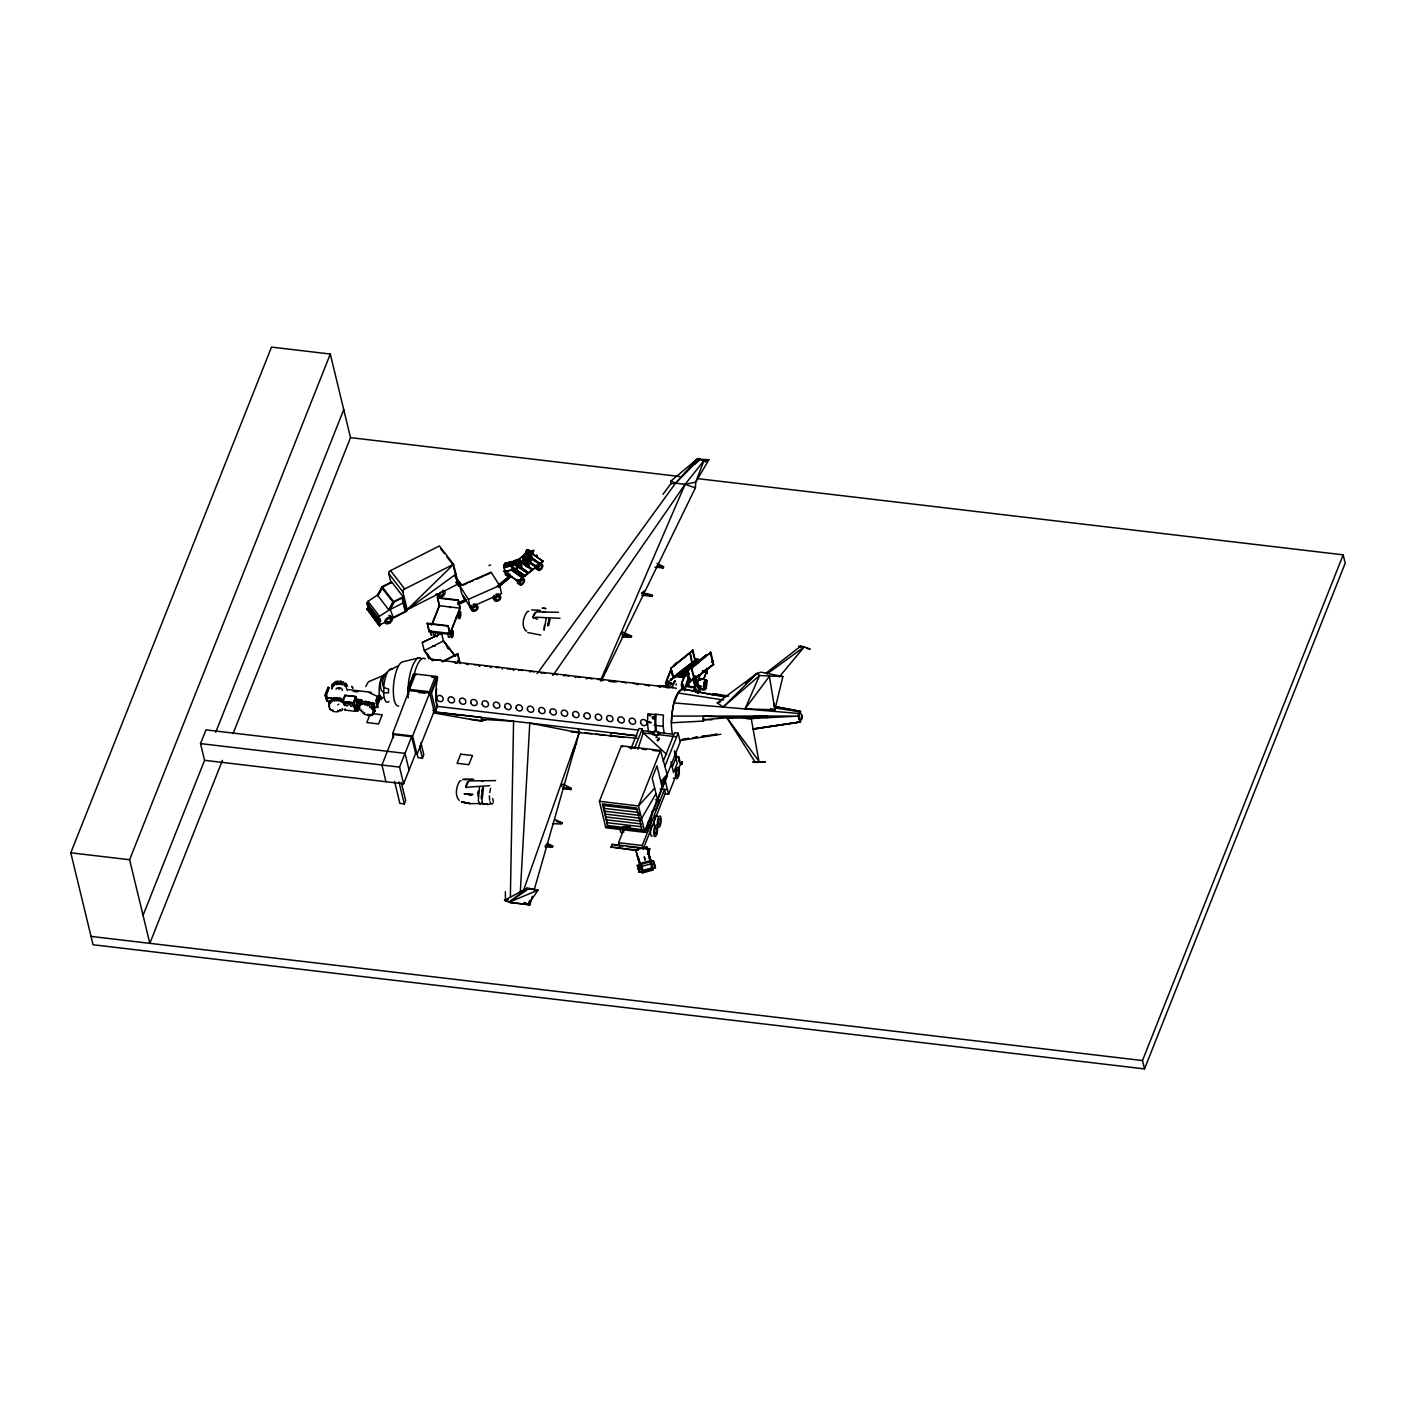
<?xml version="1.0" encoding="UTF-8"?>
<svg xmlns="http://www.w3.org/2000/svg" width="1416" height="1416" viewBox="0 0 1416 1416"><rect width="100%" height="100%" fill="white"/><g stroke="black" fill="none" stroke-linecap="round" stroke-linejoin="round"><path stroke-width="1.5" d="M703.504 721.08L703.504 716.071L751.312 718.567L767.33 716.089L767.26 717.735L767.083 716.071L726.921 717.788L703.186 719.717L703.504 721.08L671.396 722.78C672.494 711.381 672.299 696.141 682.512 688.902L724.726 696.955M704.548 683.379L705.133 684.99M347.38 690.619L345.486 685.202L345.061 686.264L344.336 684.424L342.229 684.919L341.681 683.432L340.035 684.494L340.141 683.185L337.787 684.512L337.504 682.264L336.778 684.654L335.256 683.804L333.928 685.698L334.034 684.388L332.548 686.849L332.654 685.539L331.716 688.247L331.964 684.937L331.733 687.804M537.337 555.869C536.699 557.904 535.301 552.86 537.266 556.807M510.362 897.39L513.583 721.204L481.546 719.346L485.582 720.178M704.442 686.972L704.584 685.202M524.77 554.753L526.646 549.709L528.752 549.904L529.673 553.373M526.115 554.913L527.991 549.868M526.699 554.984L528.575 549.939M528.133 560.913L530.504 561.515M344.707 695.38L356.336 696.654L344.778 695.309L342.672 702.23L353.681 703.522L355.097 698.761M470.395 803.633L462.129 802.005L470.395 803.633L481.458 803.58L479.918 804.023L478.307 800.677L479.511 786.73M703.54 686.052L703.646 684.848M704.69 683.556L704.92 685.999L704.088 685.433M478.024 796.358L478.449 791.084L478.112 793.845M649.307 715.576L650.44 714.938M688.689 679.397L688.371 677.609M689.45 679.361L689.167 679.415M357.717 705.646L355.628 697.026C360.089 701.699 355.451 722.372 353.504 702.371L355.646 696.707M520.327 891.938L529.779 723.116M662.954 494.343L670.83 483.776L671.007 480.927L697.185 459.103L708.867 459.722L695.734 482.148L695.415 487.83L601.269 681.131M704.548 684.211L705.08 683.061M528.08 561.373L530.469 561.656L528.416 566.825L525.885 566.559L524.947 562.488L527.071 557.107L531.92 557.78L530.947 553.762L531.69 556.718M705.557 687.734L704.531 687.521L704.708 685.326M347.646 686.264L345.982 683.326L344.212 683.503L343.38 681.769L342.194 682.724L341.238 681.167L340.69 682.423L340.088 681.043L337.84 682.388L337.946 681.078L336.902 681.238L335.734 682.831L335.84 681.521L332.264 684.193M544.346 625.394L544.133 630.209L546.204 618.35M703.982 685.751L704.973 684.565M706.354 684.795L706.177 686.247M670.405 679.945L671.945 678.848L671.025 680.406L670.458 679.184L671.945 678.848L671.025 680.406M703.504 716.071L703.186 719.717L712 719.77M431.172 631.129L431.172 633.147M671.697 686.264L672.582 687.592L672.972 685.751M533.266 550.576L533.531 550.594A1.823 1.115 21.6 0 0 532.487 550.983L533.549 550.789L531.195 553.886M531.442 553.444L531.389 553.408A1.805 1.115 21.6 0 1 532.345 553.09L532.522 553.054A1.823 1.115 21.6 0 0 531.478 553.514L532.239 552.983M525.46 560.913C519.336 562.17 526.823 557.603 522.557 562.382M704.531 686.194L704.495 686.282A2.867 0.903 -83.3 0 0 705.858 687.202A2.867 0.903 -83.3 0 0 705.823 682.583L704.903 683.698M331.556 698.106L338.849 698.778M362.16 704L358.036 703.416L357.345 699.628M648.599 821.227L647.006 832.165L650.493 823.386L652.227 811.209L656.281 808.802L659.661 800.305L655.431 799.81M329.839 708.301L329.68 709.345L328.601 702L333.645 697.929L334.902 698.796L334.778 701.115L333.202 700.212L330.158 703.345L329.804 702.318L329.238 706.85M657.838 732.975L658.051 731.576M530.416 550.771L529.212 553.975M673.467 682.229L675.609 681.432L674.848 680.547L674.388 681.857M369.452 703.009L368.603 702.07L367.169 703.079L366.585 701.416L365.275 702.548L365.682 701.239L361.965 702L359.133 706.442L360.036 710.23M548.594 625.66L550.063 619.376M548.098 623.146L547.62 625.872L549.443 618.827L548.806 620.792M798.341 714.425L798.695 718.832M328.777 705.557L328.884 705.115M489.759 792.571L490.555 788.429M694.548 687.22L693.84 689.663M694.583 689.751C696.46 693.274 698.424 691.238 694.07 689.893M529.549 553.656L529.619 552.116C533.248 550.558 529.141 553.019 531.159 550.966M365.753 686.548L368.39 681.786L384.09 675.149A11.682 3.664 -83.3 0 0 379.169 688.778A11.682 3.664 -83.3 0 0 382.975 697.822M434.836 632.155L434.093 632.262M483.529 787.438L482.36 797.881M482.838 787.03L481.351 796.659L482.59 803.704M687.627 682.601L687.822 681.786M482.325 789.013L481.422 798.96M339.751 709.947L338.371 711.629L337.681 710.425M505.795 563.125L504.946 563.356A1.823 1.257 -17.6 0 1 506.096 563.019L506.326 563.727A1.823 1.257 -17.6 0 0 505.052 564.064L505.778 563.851M507.123 565.161L506.733 565.409A1.823 1.257 -17.6 0 1 507.99 565.055L507.813 565.568M508.167 565.674L508.149 565.497A1.823 1.257 -17.6 0 0 506.91 565.957L506.946 565.338M510.415 561.975L510.326 561.975A1.823 1.257 -17.6 0 0 509.176 562.276L509.371 562.86A1.823 1.257 -17.6 0 1 510.61 562.471L509.317 562.718A1.805 1.257 -17.6 0 1 510.574 562.364L510.079 561.833M513.353 563.391L513.158 563.497A1.823 1.257 -17.6 0 1 514.415 563.108L513.141 563.48A1.823 1.257 -17.6 0 1 514.45 563.249L514.185 562.577M519.584 563.603L519.796 562.825A1.823 1.257 -17.6 0 0 518.557 563.303L518.929 563.674A1.823 1.257 -17.6 0 1 519.991 563.48L519.176 563.055M524.628 557.603L525.124 556.169L524.221 556.559M527.141 551.514L526.115 551.585L526.787 552.364M526.522 559.94L527.849 558.488L526.681 559.214M529.177 555.107L529.566 554.152L528.15 556.63M745.489 683.362L756.976 673.45L759.542 675.52L745.011 708.938L774.853 709.735L782.889 676.565L760.888 672.158L756.976 673.45L717.257 702.867L723.134 707.08L759.542 675.52L782.889 676.565M704.867 686.53L705.08 685.556M374.373 711.876L374.833 707.699L374.036 708.938L374.39 706.85L373.824 706.053L373.028 707.292L373.134 705.239L372.373 704.495L371.576 705.734L370.567 703.133C369.151 706.743 369.664 699.451 367.735 702.973M523.442 560.701L523.124 558.913L524.911 559.125L525.336 560.931M326.388 694.389L327.804 701.398L330.618 701.239M331.84 686.919L331.645 688.459M537.142 673.68L675.574 483.175L699.823 458.642M658.121 740.161L659.095 738.019M333.256 710.195L332.937 711.363L331.893 709.717M530.664 552.966L529.407 556.311M532.327 896.381L529.903 904.877L510.857 902.629L504.556 900.328L526.841 888.31L538.062 890.115L528.115 904.523L509.07 902.275L526.841 888.31L538.062 890.115L509.07 902.275L515.902 897.567M534.151 890.009L579.162 732.815L578.401 728.851M524.734 557.32L524.292 556.736M526.557 559.869L527.672 559.231L527.283 560.134M528.611 554.612L529.619 552.116M723.611 700.035L677.999 692.973L674.051 702.92L799.19 713.522L799.863 711.823L775.508 708.053L774.18 711.398M522.699 560.648L523.973 560.329M356.319 696.672L353.805 703.026L342.389 701.805M637.873 749.206L643.2 732.851L642.245 728.939L638.97 728.55L630.863 748.993M524.009 556.948L524.699 557.745M465.829 786.411L466.607 787.491L465.829 786.411L467.262 782.34L469.457 780.906L495.582 780.605M466.023 786.677L468.36 781.667M523.513 890.345L579.162 732.815L529.814 723.116M704.761 686.406L704.513 687.362M705.965 686.795L705.575 687.91M703.876 689.857L703.858 684.636A5.416 1.699 -83.3 0 1 705.841 680.069L707.08 681.698L706.938 680.53A5.77 1.805 -83.3 0 0 704.442 681.786A5.77 1.805 -83.3 0 0 703.717 689.344L699.274 689.327M359.93 705.186L359.77 705.363M372.479 714.868L375.169 710.637L373.116 713.788L374.019 711.611L373.187 712.39L372.78 708.425L371.611 709.168L371.417 706.832L370.107 707.611L369.08 705.044L367.328 705.752L367.718 704.301L365.31 704.92L365.824 702.548L364.974 702.92M524.805 903.001L528.115 904.523L529.602 900.558M688.424 685.096L689.964 681.185M695.026 687.91L700.424 674.228M697.504 478.608L1343.182 554.842L1345.2 563.196L1144.5 1068.903L93.049 944.755L70.8 852.804L271.5 347.097L330.3 354.035L350.513 437.632L233.038 733.665M222.436 760.392L149.831 943.339L129.599 859.742L330.3 354.035M143.051 915.338L204.577 760.321L200.523 743.595L205.975 729.877L405.011 753.365L409.047 770.092M215.728 732.214L343.752 409.631M326.264 693.203L325.485 696.247M326.937 691.486L327.963 688.919M325.468 696.159L326.406 693.787M327.078 692.088L327.769 690.371M326.476 694.92L325.786 697.433M326.494 696.406L326.069 698.601M344.849 709.841L345.274 708.761M359.31 706.655L357.328 706.23C351.717 720.372 365.859 699.929 356.319 709.451M369.718 715.239L366.815 722.549L378.585 723.948L382.214 714.797L372.408 713.629M377.329 696.814L375.895 700.46L377.541 706.779M378.568 695.168L376.444 700.566L377.824 706.796L376.727 706.673M377.559 703.15C383.612 685.592 377.382 711.805 376.391 703.451L379.453 695.734M380.09 695.805L376.391 703.451M431.491 625.129L439.208 605.694L437.526 597.534L458.271 599.977L460.253 608.207L449.899 634.315L429.154 631.872L427.313 623.252L448.058 625.713L449.916 633.412L429.172 630.952L427.313 623.252M432.34 623.837L439.509 605.747L437.526 597.534M408.852 694.318L407.613 689.167L413.72 673.786L437.225 676.565L437.544 677.822A29.134 9.151 -83.3 0 0 437.137 707.097L435.685 710.744L432.747 710.407M413.72 673.786L407.914 690.424L431.438 693.185L437.544 677.822M393.595 737.718L392.604 733.63L415.472 673.998L415.773 675.255M437.048 636.775L438.464 632.598L440.128 633.164M449.899 634.315L448.058 625.713M449.916 633.412L459.935 608.154L458.271 599.977M204.577 760.321L403.613 783.809L399.56 767.1L411.631 736.692L393.984 734.603L381.931 765.012L385.966 781.738M434.765 709.752L417.047 754.392L412.605 736.001L429.668 692.99M435.685 710.744L431.137 691.946L437.225 676.565M403.613 783.809L415.667 753.418L411.631 736.692M394.551 781.384L399.878 803.403L404.286 803.916L405.649 800.482L401.294 782.482M417.065 753.631L418.039 757.631L422.446 758.162L423.809 754.728L420.906 742.727M517.07 570.542L517.566 569.32M524.486 558.736L525.46 556.293L526.451 558.134L526.009 556.329L524.115 556.134L523.141 558.577L524.947 558.789L525.902 556.346M522.451 563.356L523.088 561.745L524.663 561.975L524.026 563.586L522.398 563.409L523.053 560.116L524.681 561.71M524.256 560.258L522.823 563.444L522.38 561.957M527.708 556.222L528.062 555.001M528.982 553.78L529.69 552.151M528.823 554.382L529.478 552.736M529.584 554.045L530.681 550.913M528.858 557.32L526.752 562.665L527.672 566.772M529.46 557.391L527.389 562.612L525 562.329M530.858 553.851L529.867 556.364L527.478 556.081L528.469 553.567L530.841 553.585M531.46 554.116L532.434 550.753A1.823 1.115 21.6 0 1 533.407 550.435L532.398 550.877M532.735 553.214L533.655 550.576M527.832 566.754L529.92 561.391L528.982 557.302M530.451 560.524L531.425 558.081M562.506 788.783L570.79 789.491L571.214 788.429L563.09 784.075L560.736 786.482M631.164 637.324L631.589 636.262L622.155 631.713L622.297 634.864L631.164 637.324L621.996 636.988M545.018 846.874L552.364 847.157L552.771 846.095L547.107 843.37M554.612 819.298L562.17 822.944L561.745 824.006L552.576 823.652M641.784 595.34L652.139 596.225L652.564 595.163L646.245 593.481M654.9 567.197L663.184 567.905L663.608 566.842L657.095 563.373M599.393 801.314L621.394 745.843L660.511 750.462L667.449 775.561L644.9 832.378L605.783 827.758L599.393 801.314L638.492 805.934L654.67 788.163M634.952 747.347L642.245 728.939M637.82 809.563L603.552 805.509L607.924 826.891L602.366 803.899L636.634 807.952L642.191 830.944M673.963 677.963L671.007 669.06L665.52 682.901L666.724 687.928M666.688 680.724L668.087 686.512M671.113 682.53L668.883 688.123L666.989 680.282L671.432 669.095M673.715 676.99L674.14 675.928L684.3 677.131M685.592 676.547L675.627 675.361L674.706 677.698L674.14 675.928M686.849 675.574L676.883 674.388L675.963 676.724L675.627 675.361M688.105 674.582L678.14 673.414L677.22 675.751L676.883 674.388M689.362 673.609L679.397 672.441L678.476 674.777L678.14 673.414M688.619 672.405L680.654 671.467L679.715 673.786L679.397 672.441M636.28 850.574L611.146 847.051L612.225 844.308L649.732 848.733L648.776 852.043L649.732 848.733M611.287 847.618L612.225 844.308M687.875 671.184L681.91 670.476L680.972 672.812L680.654 671.467M689.132 670.21L683.149 669.503L682.229 671.839L681.91 670.476M688.388 669.007L684.406 668.529L683.486 670.865L683.149 669.503M623.412 826.873L626.598 826.307L626.969 827.829L623.783 828.395L623.412 826.873L630.244 828.519L628.97 827.457M690.902 667.042L686.919 666.582L685.981 668.918L685.663 667.555L689.645 668.033M626.403 827.192C639.749 827.493 611.641 825.811 629.129 827.847L629.27 826.714L630.527 827.776M692.159 666.069L688.176 665.609L687.238 667.927L686.919 666.582M683.822 688.371L681.963 682.052L686.406 670.865L688.3 678.707L684.601 688.017M619.465 846.343L618.58 842.697L624.155 828.679M693.398 665.095L689.415 664.635L688.495 666.954L688.176 665.609M696.654 664.352L690.672 663.644L689.751 665.98L689.415 664.635M626.598 826.307L626.615 828.732M697.911 663.378L691.928 662.67L691.008 665.007L690.672 663.644M699.168 660.653L694.849 660.139L693.928 662.476L693.61 661.113L697.911 661.626M629.2 828.395L629.27 826.714M700.407 659.661L696.106 659.166L695.185 661.502L694.849 660.139M630.297 826.838L630.244 828.519M660.511 750.462L638.492 805.934L644.9 832.378M684.459 690.866L688.866 679.715L686.742 670.918L681.238 684.76L682.459 689.787M687.875 684.601L689.256 681.131M690.318 678.229L689.68 681.786L698.867 674.954M687.964 684.972L690.035 679.769M689.84 687.238L693.274 687.521M694.53 675.839L693.911 679.397L712.832 664.653L713.328 661.201L712.655 662.936M690.052 687.273L692.088 687.433M663.219 761.383L674.582 732.762L678.087 733.169L680.211 741.966L644.616 831.245L605.499 826.625M665.095 765.879L678.087 733.169M700.743 686.123C691.185 703.77 707.717 682.901 697.132 685.698M703.54 679.096L699.929 678.671L703.628 679.468L706.602 671.361L702.46 670.865M703.628 679.468L706.602 671.361M712.708 663.166L713.399 661.431M672.246 767.118L675.875 757.985L678.76 756.905L680.565 764.339L681.769 764.481L681.91 761.72L681.769 764.481M642.245 845.494L664.511 789.402L665.396 793.048L643.13 849.14L642.245 845.494L618.58 842.697M678.76 756.905L678.972 761.454L679.521 760.056M678.724 760.41L679.273 759.011M664.316 793.721L668.564 794.234L676.529 774.163M678.122 770.145L680.512 764.127M799.19 713.522L799.863 711.823M1144.5 1068.903L1142.482 1060.549L1343.182 554.842M600.472 680.671L685.096 484.307L703.947 460.66L708.867 459.722L705.292 461.952M638.811 858.751L638.492 857.901M639.236 860.131L641.2 869.212M537.496 619.288L532.788 617.217L534.575 613.199L536.788 611.871L558.435 612.314M535.726 612.562L532.788 617.217M338.548 688.99L340.424 688.742M334.654 698.796L336.53 698.831M676.211 683.928L675.963 685.149M326.777 701.185L325.114 694.69L328.176 686.972L328.388 687.84M656.298 730.514L654.564 730.674L655.714 731.152M517.778 564.453L518.468 565.727L517.937 563.674C523.814 561.214 520.345 566.188 518.114 564.931M368.656 609.889L367.01 603.074L367.965 601.304L377.435 595.145L382.09 586.72L391.648 581.905L403.188 596.862L406.675 611.305L391.524 618.951M380.196 624.845L378.532 618.031L379.488 616.261L388.975 610.101L393.63 601.676L403.188 596.862M377.736 595.516L381.948 587.87L392.905 602.065L388.674 609.73M378.674 594.525L382.904 586.861L390.444 583.073M390.214 609.482L394.445 601.818L401.967 598.03L405.206 611.411L393.259 617.447L390.214 609.482L403.171 602.933M522.964 559.957L523.124 561.533M513.424 561.019L520.044 559.161M513.742 562.01L520.327 560.134L522.044 566.63M513.884 562.453L520.486 560.594L520.115 559.285L521.123 564.4M641.554 818.59L655.997 793.686M661.449 784.269L667.166 774.428L660.776 781.455M529.549 888.151L509.07 902.275M361.434 709.823L361.328 711.841M362.939 711.363L363.009 713.292M364.762 712.69L363.965 713.947L364.921 714.478M372.107 714.301L371.311 715.558L373.275 713.629M365.186 703.416L364.372 704.655L363.877 703.221L361.7 704.495C362.992 701.557 359.522 706.531 360.567 704.106M520.858 562.63L517.371 563.533L518.398 567.674M381.683 696.831L380.249 698.672L380.674 697.645M506.415 565.745L506.592 565.674M520.362 563.568L517.831 564.117L520.522 563.125M553.054 675.273L685.096 484.307L695.734 482.148L703.947 460.66L697.185 459.103L692.796 463.563M526.363 551.196L527.336 550.718M745.011 708.938L769.419 676.317L774.853 709.735L770.587 708.797M512.327 569.427L523.088 577.48M521.247 563.869L517.76 564.895L521.123 563.515M372.904 713.416L374.479 711.682M357.894 710.867L359.381 706.513M360.372 704.69L361.151 704.407M648.386 722.39L650.864 722.673L648.44 722.036M650.847 722.408L648.404 722.072M697.008 660.298L698.796 660.546M694.141 690.619L696.035 692.424M386.692 672.264C383.347 676.282 381.099 682.583 383.754 687.468L388.533 689.026L388.55 692.92L383.683 692.636L381.364 690.477C379.435 684.884 380.231 676.972 385.718 673.662M532.646 554.134L532.115 551.054M779.437 676.742L804.217 646.917L810.217 649.077L806.554 648.386M695.752 662.334L692.99 650.227L670.494 668.582L690.052 652.758L692.353 662.847M676.211 662.706L673.361 666.033L692.99 650.227M693.132 679.096L689.68 681.786L687.008 670.529L706.584 654.705L687.592 670.6L690.141 681.751M691.22 668.157L710.85 652.334L713.611 664.44L694.406 679.361L691.22 668.157L710.85 652.334M371.665 714.425L370.549 715.735L370.532 714.531L367.859 715.576L369.08 714.531M697.185 459.103L675.574 483.175L670.83 483.776M539.107 611.022L537.106 610.349M334.335 699.415L335.769 697.557L336.3 698.814L336.919 697.504L339.203 699.044L339.114 697.752L340.123 698.035L341.185 699.716L341.097 698.424L341.946 698.902M641.483 593.198L644.439 590.808M511.955 569.905L522.557 577.905M723.134 707.08L756.976 673.45M405.029 608.756L404.374 606.048L407.189 609.694L453.58 564.311L439.42 545.957L390.55 570.595A2.602 1.699 -37.6 0 0 388.71 573.48L391.099 583.392M535.443 555.939L537.071 555.497L536.912 556.736M700.424 689.167L700.796 688.813M510.096 574.1L508.857 574.188M507.317 564.046L504.361 565.002M535.514 555.762L536.682 555.408M368.142 714.195L365.947 714.956M654.404 734.072L653.042 734.886L652.298 734.001L653.289 733.417M344.477 705.026L343.185 700.159L345.327 695.468M644.05 871.495L643.678 871.601M651.608 869.353L651.236 869.459M694.548 464.377L699.415 460.129M653.289 732.656L652.811 733.824L653.891 733.7M342.991 709.398L342.265 710L342.176 708.708M510.592 566.011L513.459 563.143L527.956 573.586L515.389 564.913M515.389 561.621L518.008 560.152M525.601 553.426L518.345 559.869L521.495 557.338M497.335 585.959L510.114 575.71L499.016 585.056M498.414 586.72L511.211 576.471L498.52 587.091M532.221 553.479L543.125 561.426L518.061 581.516L522.433 577.392M522.964 576.967L524.416 575.799L510.061 565.887M514.185 568.489L524.964 575.94L527.832 573.073M516.097 564.329L528.664 573.02L532.15 569.604L519.584 560.913M523.725 563.586L532.699 569.781L535.726 566.736L528.54 561.78M529.248 561.833L536.434 566.789L539.337 563.851L530.363 557.639M531.106 557.674L540.08 563.869L543.001 560.913M705.327 682.901L706.283 684.211M689.557 681.68L693.043 678.972M702.354 672.246L705.841 669.538M693.769 679.291L699.008 675.22M702.495 672.511L713.611 664.44M766.215 672.972L800.748 646.156L804.217 646.917L767.012 673.945M637.377 865.654L639.873 865.017M639.766 864.716L637.182 865.442L639.306 872.132L641.89 871.406L640.829 867.583L638.244 868.327L640.846 867.707M650.864 861.53L653.449 860.804L654.422 863.902L651.82 864.627M653.342 860.893L650.935 861.848M388.71 573.48L402.87 591.853L407.189 609.694L455.952 574.1M481.918 781.172L483.511 780.676M356.673 710.389L356.283 709.257L356.814 710.744L358.248 709.682L357.699 706.389L358.602 708.814L357.699 706.389M357.752 710.938L356.956 707.54L358.39 706.478L358.938 707.965L356.142 710.655L358.549 708.62M357.009 707.735L358.443 706.673M356.903 709.628L356.62 708.389L359.275 707.097M356.761 708.743L359.08 706.549M358.885 707.77L356.531 710.372M358.106 709.327L356.814 710.744M356.62 708.389L357.77 710.177M380.231 697.486L380.603 699.062M374.656 706.407L373.93 703.009L366.602 702.053M466.395 787.243L489.617 785.685M355.469 698.389L357.062 703.61L356.443 708.478L357.044 703.61L355.575 698.318M520.238 892.823L526.841 888.31M668.901 680.884L669.166 682.866L667.963 681.716L669.202 681.344M389.789 669.91L398.409 665.803M656.44 802.182L659.661 800.305M657.466 737.718L655.856 737.116M506.131 563.161A1.823 1.257 -17.6 0 0 504.875 563.515L505.654 563.745M509.388 562.187L510.22 561.975M514.185 563.851L513.371 564.188A1.823 1.257 -17.6 0 1 514.628 563.798L514.628 563.816M504.185 567.267L515.831 564.117M504.326 567.71L511.406 565.727L510.716 563.993L503.83 565.922L504.432 567.657M532.859 550.824L532.398 553.32M522.876 562.665L522.168 562.506M369.116 606.101L367.894 606.721L379.417 621.677L380.656 621.058L380.09 618.721L378.851 619.341L367.328 604.384L368.549 603.782L368.921 605.322L367.7 605.942L369.434 608.19M402.87 591.853A2.602 1.699 -37.6 0 1 404.711 588.967L453.58 564.311L458.324 583.888L407.189 609.694M452.023 565.427L453.12 564.878L446.925 556.824M366.85 608.774L367.948 608.207L380.355 624.297L379.523 625.978L366.85 608.774L379.523 625.978M367.116 609.889L367.948 608.207M380.462 620.279L379.24 620.898L377.506 618.65M456.129 582.472L457.244 581.905L453.633 567.002M379.258 624.863L380.355 624.297M380.143 624.686L385.842 621.819M460.873 584.1L458.572 585.746L460.873 584.1L454.713 576.1M516.327 560.099L516.344 560.86A1.823 1.257 -17.6 0 1 517.566 560.453L516.362 560.205L517.389 559.904A1.823 1.257 -17.6 0 0 516.132 560.258L516.167 560.311A1.823 1.257 -17.6 0 1 517.371 559.798L517.159 559.869M327.769 689.557L327.344 690.619M422.269 642.492L441.757 633.182L422.269 642.492L424.251 650.705L430.553 658.883M326.423 692.99L325.981 694.052M325.733 694.69L325.344 695.663M325.804 696.637L326.229 695.575M326.299 697.044L325.928 698.017M442.252 661.502L457.616 653.75L459.846 662.299M442.5 661.821L457.864 654.068M455.633 663.396L459.474 661.449L457.616 653.75M341.398 710.549L340.477 710.991L340.389 709.699M358.124 700.778L357.239 700.035M358.921 700.035L359.859 700.973M358.354 701.699L357.345 700.495M361.416 699.893L361.859 700.832M358.567 702.637L357.859 702.619M360.089 701.911L359.151 700.973M358.797 703.557L359.752 703.486M360.301 702.832L359.487 702.354M359.593 702.832L360.726 703.15L359.77 703.221M513.406 563.55L514.008 563.338M459.811 585.941L491.051 572.135L499.618 585.534L501.547 593.534L470.324 607.34L461.758 593.941L459.811 585.941L468.377 599.34L470.324 607.34M462.519 585.374L467.439 583.197M469.05 582.489L470.891 581.675M472.254 581.073L473.333 580.595M476.307 579.303L483.883 575.958M485.458 575.268L489.971 573.268M457.58 603.163L465.545 599.641L457.669 603.535M468.377 599.34L499.618 585.534M458.235 604.19L466.2 600.667L458.324 604.561M505.335 571.922L512.486 569.834L521.3 576.241M467.917 794.341L464.129 793.703L472.926 794.5L469.422 794.447M697.061 692.53L694.672 689.645M717.257 702.867L720.673 701.876M517.283 563.497L520.946 562.471M488.945 565.497L490.538 565.037M504.538 564.365L506.769 563.834M508.468 563.426L511.424 561.957M511.76 562.842L508.556 563.745L508.149 562.435L511.353 561.533L512.026 562.931M512.061 563.621L515.371 562.683L515.92 564.435L512.61 565.373L511.619 561.621M508.61 565.462L509.388 565.373M512.149 564.648L508.981 565.55L508.663 564.559M517.76 563.904L520.822 563.055M520.911 563.338L520.769 565.196M510.433 570.029L505.193 571.48M513.601 569.285L516.805 568.382M637.943 858.963L635.802 849.954L646.776 846.874L653.36 869.902L642.386 872.982L637.749 858.114M640.103 863.53L651.077 860.45M641.997 866.38L650.758 863.902M641.802 871.106L639.306 872.132M652.865 868.327L655.466 867.601L654.387 863.778L651.803 864.503L652.776 868.026L655.466 867.601M642.191 872.132L653.165 869.052L648.404 853.229L647.36 853.954L648.723 854.521L647.448 849.264L651.803 864.22L650.528 858.963M419.101 657.803L402.764 661.803A22.267 6.992 -83.3 0 0 393.312 690.583L393.542 695.822A22.267 6.992 -83.3 0 0 398.71 706M426.747 653.059L428.729 658.829M505.441 571.905L504.769 570.17M507.848 565.692L506.928 564.789M484.042 804.306L487.706 803.668M487.387 804.607L492.856 803.633M334.689 699.823L336.919 700.902L337.521 699.628L339.132 701.097L339.698 699.964L341.15 701.734L341.061 700.442L342.796 702.761L342.707 701.469M679.875 740.586L720.744 734.267M752.993 729.275L800.305 721.965L754.356 728.744M682.176 739.4L688.742 738.426M693.114 737.789L697.486 737.134M701.858 736.497L717.169 734.231M684.3 739.081L688.619 738.462M692.92 737.825L697.238 737.187M701.54 736.55L708.018 735.594M712.337 734.957L716.638 734.338M753.294 728.939L800.73 721.965M508.397 899.833L504.556 900.328L510.857 902.629M438.11 660.121L437.721 660.068M357.717 710.744L356.956 707.54M353.15 702.672L355.593 711.115M798.589 646.28L800.748 646.156L801.031 647.342M336.212 711.841L337.327 711.788M746.975 718.797L798.872 716.071L671.715 716.089M755.365 762.428L765.437 761.896L752.692 761.932L755.365 762.428L726.921 717.788L767.33 716.089M704.425 683.096L704.956 683.84M799.226 719.54L799.244 713.77M462.696 779.596L473.546 779.437L463.722 779.26M461.067 780.747L459.616 781.119C456.271 786.553 454.625 795.438 459.244 800.447M542.222 608.137L542.08 608.137M650.794 715.841L649.325 715.168M528.911 611.252L527.283 611.588C523.371 616.65 521.017 625.907 525.938 630.881L526.734 630.917M373.859 707.204L377.966 707.398L377.276 706.726M531.637 609.907L540.47 610.455M570.701 731.807L636.97 738.285M686.335 685.786L694.513 687.061L698.778 693.026M540.841 635.076L527.761 632.527M666.016 686.565L664.918 686.441M726.744 696.176L712.053 694.548L713.522 693.663L728.656 696.07M433.579 712.018L481.157 717.381L481.918 721.328L433.438 712.903M704.124 684.866L705.15 684.211M350.513 437.632L679.945 476.537M524.823 554.311L526.752 554.523M524.77 554.789L526.717 555.019M527.46 556.311L529.85 556.594L530.805 560.594M529.495 557.851L531.885 558.134L530.911 560.577L528.416 560.311M522.415 561.763L523.938 563.603M524.964 562.718L527.354 563.002L528.274 566.842M437.332 598.012L458.076 600.455M560.01 618.296L535.673 617.217L533.46 618.332M439.208 605.694L459.935 608.154M690.052 652.758L691.309 660.759M427.154 623.642L447.899 626.084M696.159 659.396L700.477 659.891M693.185 661.697L697.168 662.175M692.353 662.086L696.654 662.6M691.096 663.06L695.398 663.573M689.84 664.051L696.3 664.812M688.583 665.024L692.902 665.52M687.326 665.998L691.645 666.511M686.087 666.971L692.548 667.732M684.831 667.945L691.291 668.706M683.574 668.918L687.875 669.432M702.548 671.237L706.69 671.733M682.317 669.892L686.636 670.405M681.061 670.883L687.521 671.644M679.822 671.857L688.424 672.865M678.565 672.83L689.327 674.105M677.308 673.804L685.928 674.83M674.388 676.335L684.335 677.521M699.575 680.229L700.655 680.353M705.77 681.238L707.186 681.397M687.751 679.591L688.866 679.715M666.989 680.282L668.246 687.149M681.963 682.052L683.857 689.893M704.106 685.238L705.115 685.362M697.221 686.07L700.832 686.495M699.823 689.15L703.964 689.627M664.511 686.353L666.104 686.53M608.774 680.813L616.969 681.786M609.34 681.344L613.712 681.875M431.774 677.131L435.774 677.609L435.473 676.352L429.367 691.734L433.916 710.549M407.613 689.167L431.137 691.946M418.906 692.53L424.782 693.221M654.21 725.275L662.688 726.266M348.584 689.627L371.204 692.3M354.177 691.185L358.213 691.645M353.15 691.274L356.62 691.698M381.028 699.681L380.479 697.451M436.181 706.23L638.616 730.125M642.97 730.638L653.856 731.93L654.157 733.346M658.086 732.426L672.494 734.143A26.196 8.231 -83.3 0 1 673.273 706.035A26.196 8.231 -83.3 0 1 682.512 688.902L711.77 694.619M652.794 732.284L648.67 731.807A26.196 8.231 -83.3 0 1 647.909 713.753L656.139 714.726A26.196 8.231 -83.3 0 0 656.564 731.169M653.98 734.125L643.2 732.851L666.759 754.551M658.281 734.621L675.52 736.674M357.186 699.84L358.319 700.159L357.363 700.23M360.655 700.247L361.753 700.371M357.416 700.761L358.549 701.097L357.593 701.168M335.273 698.761L331.893 698.938M361.876 701.752L361.363 700.124M368.337 702.655L373.629 703.292L374.39 706.442M357.646 701.699L358.779 702.017L357.575 701.433M360.938 701.362L361.983 702.212M359.54 702.301L360.461 702.035L359.381 701.894L359.876 703.681M370.231 703.451L373.771 703.894M362.054 703.044L361.115 702.106M433.632 711.752L636.74 735.736M342.336 701.398L353.911 702.761M440.217 712.868L444.783 713.416M453.297 714.425L457.651 714.938M342.336 701.681L353.858 702.885M469.864 719.24L482.891 720.779M571.976 731.293L580.666 732.32M585.02 732.833L591.534 733.594M595.888 734.107L604.579 735.134M608.915 735.647L624.12 737.453M345.044 710.089L355.221 711.292M629.023 747.63L635.536 748.391M642.067 749.17L646.404 749.683M652.918 750.445L659.449 751.206M680.193 762.835L681.397 762.976M392.604 733.63L412.605 736.001M660.21 788.907L667.467 789.739M200.523 743.595L399.56 767.1M604.243 808.394L638.528 812.43L639.218 815.315L604.951 811.262M605.641 814.147L639.908 818.183L640.616 821.068L606.331 817.014M607.021 819.882L641.306 823.935M607.73 822.767L641.997 826.802M608.42 825.634L624.155 827.493M626.969 827.829L642.687 829.688M614.455 845.14L622.792 846.113M626.952 846.609L645.696 848.821M611.146 847.051L638.227 850.255M70.8 852.804L129.599 859.742M91.031 936.401L1142.482 1060.549M636.722 735.878L610.809 732.674L611.57 736.639M434.889 659.785C431.278 659.449 438.659 660.245 435.013 659.927M543.231 611.747L545.337 612.013L543.089 611.641M333.999 711.646L335.079 711.788M461.191 801.987L469.687 803.491M483.245 804.306L484.803 803.899L483.245 804.323L482.042 802.536M776.021 706.779L800.713 711.434L775.384 706.619M528.115 904.523L529.903 904.877L523.867 902.381M719.558 695.15L713.522 693.663L713.859 695.026M625.748 634.81L631.589 636.262M556.311 821.475L562.17 822.944M548.877 845.122L552.771 846.095M657.29 565.179L663.608 566.842M567.002 787.314L571.214 788.429M392.02 669.467L390.692 669.095A16.691 5.239 -83.3 0 0 383.807 686.424L383.771 694.601A16.691 5.239 -83.3 0 0 389.081 701.486M545.266 845.175L552.364 847.157M657.148 566.099L663.184 567.905M642.085 593.216L652.139 596.225M562.736 787.084L570.79 789.491M695.415 487.83L685.096 484.307L675.574 483.175L671.007 480.927M648.687 858.131L650.05 858.716L648.776 853.441M369.275 692.619L381.028 698.088M355.327 698.46L356.708 703.663L355.735 709.823L354.071 701.805L355.239 709.274M697.716 659.75L697.203 660.476M325.627 696.831L329.379 687.486M532.345 553.992L543.125 561.426M530.982 557.143L539.956 563.338M532.274 559.409L539.337 563.851M529.124 561.32L536.31 566.276M528.664 562.294L535.726 566.736M518.221 559.338L532.575 569.267M523.3 563.922L530.487 568.878M515.973 563.816L528.54 572.489M510.486 565.533L524.84 575.462M513.76 568.843L524.416 575.799M511.778 570.471L520.752 576.666M517.937 581.003L503.565 571.073L518.061 581.516M331.096 710.531L330.247 708.69M621.394 745.843L622.509 746.851M445.527 643.59L448.606 649.077M458.058 660.476L459.032 661.75M673.821 682.813L673.396 684.37L670.565 684.087L670.388 682.901L670.511 684.07L673.343 684.388L673.839 682.795M711.876 661.874L712.885 661.856L711.752 661.945M440.712 548.788L444.429 553.603M456.04 578.117L460.979 584.525M456.448 581.463L458.324 583.888M456.111 582.542L458.572 585.746M440.819 595.145L441.969 596.649M390.55 570.595L404.711 588.967M455.51 656.316L443.615 640.882L424.428 650.563L432.358 660.847M454.801 655.75L443.438 641.023L441.456 632.81M382.09 586.72L393.63 601.676M377.435 595.145L388.975 610.101M388.179 621.695L389.347 623.199M367.965 601.304L379.488 616.261M367.01 603.074L378.532 618.031M368.213 609.322L380.621 625.412M726.921 717.788L758.888 761.153L750.993 717.222M490.025 801.863L490.644 802.784M458.235 659.856L460.023 663.024M446.553 645.43L447.881 648.139M427.526 653.838L429.844 658.546M449.598 606.685L450.253 607.694M360.708 700.442L361.965 701.309L361.629 699.911L357.08 699.38L358.142 703.486M359.788 700.141L360.39 701.752M358.177 700.407L358.655 701.557M358.39 701.327L358.885 702.478M799.81 719.983C806.164 720.16 797.456 703.929 799.81 719.983A3.292 1.027 -83.3 0 0 801.12 719.275A3.292 1.027 -83.3 0 0 801.651 715.31M704.867 683.008L705.009 684.3M655.112 867.548L654.157 863.548M640.227 865.972L640.669 868.096M638.881 870.84L638.651 869.654M674.441 750.763L677.326 757.454M358.868 707.398L358.938 707.965M368.762 606.26L369.771 609.163M459.527 662.741L459.828 663.626M344.389 703.805L344.725 704.796M650.192 859.884L646.776 846.874M635.802 849.954L640.28 864.574M637.43 856.308L641.324 868.858M519.707 559.125L520.168 560.559M516.15 564.524L515.601 562.771L517.106 568.471L516.557 566.719M516.362 566.949L516.911 568.701L513.689 569.604L513.141 567.851M513.689 560.825L514.132 562.258M513.866 562.577L513.406 561.161L514.238 564.595M511.831 563.656L512.486 565.515M513.353 569.197L511.937 563.763M511.601 565.851L511.034 564.099L512.521 569.692L511.973 567.94M511.707 568.241L512.273 569.993M508.379 563.975L507.955 562.665L508.804 565.78L508.397 564.453M506.91 564.258L504.468 563.993L504.751 564.878M504.202 567.922L503.654 566.17L505.14 571.781L504.574 570.029M652.245 866.857L652.688 867.76M638.351 868.61L637.625 866.309L638.351 869.017M638.634 870.079L639.359 872.362L638.758 869.902M654.688 866.167L653.555 861.831L654.263 864.557M638.227 868.026L638.758 870.645M654.564 865.176L654.812 866.096M706.708 668.264L707.31 673.627L706.265 669.343M706.23 683.645L705.788 682.512A2.867 0.903 -83.3 0 0 704.407 686.353M696.106 659.166L696.442 660.511M699.681 679.538L699.805 678.264M695.787 675.875L698.761 688.141M691.928 662.67L692.265 664.033M694.849 676.618L697.61 687.999M694.265 679.609L695.734 685.68M692.813 678.211L695.575 689.61M684.406 668.529L684.742 669.892M687.415 680.848L688.902 686.972M686.831 683.043L687.734 686.831M671.007 669.06L673.131 677.857M674.582 752.657L677.184 763.401L673.556 772.534L670.954 761.79M664.67 778.145L668.564 794.234M662.139 787.101L657.006 765.879L652.192 777.986L657.325 799.208M639.554 862.043L642.386 872.982M637.802 856.521L639.076 861.795M530.504 553.78L531.46 557.727M529.389 556.541L530.522 561.196M525.106 554.452L522.062 556.877M524.221 556.116L524.663 557.922M524.469 559.072L524.894 560.878M523.141 560.099L523.495 561.568M511.919 562.612L512.468 564.736M493.352 802.164L492.733 798.535M419.543 746.161L422.446 758.162M398.958 781.915L404.286 803.916M360.549 699.787L361.045 701.84M358.814 699.575L359.31 701.628M357.452 707.026L358.248 709.682M343.716 701.062L344.654 705.664M331.84 686.477L332.034 688.866M710.212 652.245L712.514 662.352M692.353 650.139L694.194 658.21M691.858 668.228L694.406 679.361M671.078 668.653L673.184 677.945M774.074 703.363L774.853 709.735M489.635 800.252L489.387 795.81M377.417 617.482L377.541 619.235M505.37 891.673L505.459 900.505M413.649 677.644A36.373 11.434 -83.3 0 1 414.021 675.043M338.725 704.177A3.221 2.195 -4.9 0 1 337.805 704.796M336.07 689.22A3.221 2.159 4.6 0 1 339.929 687.769A3.221 2.159 4.6 0 1 342.318 690.477M702.973 689.061A4.46 1.398 -83.3 0 1 701.628 688.849M703.292 689.096A4.46 1.398 -83.3 0 1 701.964 688.884M697.345 685.999A5.77 1.805 -83.3 0 1 700.371 679.202M687.663 684.848A5.77 1.805 -83.3 0 1 688.353 680.53M644.705 684.813A3.416 0.991 12.5 0 1 649.271 686.105M664.263 733.152A26.196 8.231 -83.3 0 1 663.485 715.115L655.254 714.142A26.196 8.231 -83.3 0 0 656.033 732.196M676.37 688.512A26.196 8.231 -83.3 0 0 674.281 687.946L431.438 659.272A26.196 8.231 -83.3 0 1 433.526 659.856M666.051 686.972A26.196 8.231 -83.3 0 1 668.14 687.557M413.755 676.512A26.196 8.231 -83.3 0 1 425.296 658.883M439.668 660.245A26.196 8.231 -83.3 0 1 441.757 660.83M474.236 664.794A3.416 0.991 12.5 0 1 475.723 664.83M478.254 665.432A3.416 0.991 12.5 0 1 479.829 666.37M485.015 666.228A3.416 0.991 12.5 0 1 487.033 666.157M489.582 666.777A3.416 0.991 12.5 0 1 491.157 667.697M496.343 667.573A3.416 0.991 12.5 0 1 499.228 667.644M502.131 668.724A3.416 0.991 12.5 0 1 502.468 669.042M507.388 669.025A3.434 0.991 12.5 0 1 510.769 669.025M513.088 669.821A3.434 0.991 12.5 0 1 513.849 670.458M518.645 670.423A3.416 0.991 12.5 0 1 522.734 670.511M529.867 671.998A3.416 0.991 12.5 0 1 534.044 671.857M541.178 673.343A3.416 0.991 12.5 0 1 545.372 673.184M552.505 674.671A3.416 0.991 12.5 0 1 557.497 674.795M563.816 676.016A3.416 0.991 12.5 0 1 568.807 676.122M575.25 677.627A3.416 0.991 12.5 0 1 576.418 676.795A3.416 0.991 12.5 0 1 580.135 677.467M586.578 678.972A3.416 0.991 12.5 0 1 588.1 678.14A3.416 0.991 12.5 0 1 592.154 679.096M598.207 679.591A3.416 0.991 12.5 0 1 603.464 680.441M609.535 680.937A3.416 0.991 12.5 0 1 614.792 681.769M622.067 682.14A3.416 0.991 12.5 0 1 626.102 683.114M633.377 683.468A3.416 0.991 12.5 0 1 637.961 684.76M657.679 686.353A3.416 0.991 12.5 0 1 660.599 687.433M453.952 662.299A3.416 0.991 12.5 0 1 456.855 663.378M465.262 663.626A3.416 0.991 12.5 0 1 468.183 664.724M408.233 697.84A26.196 8.231 -83.3 0 1 411.49 668.918A26.196 8.231 -83.3 0 1 421.189 658.387M661.148 686.247A26.196 8.231 -83.3 0 0 659.06 685.663L667.29 686.636A26.196 8.231 -83.3 0 1 669.379 687.22M437.349 706.85A26.196 8.231 -83.3 0 1 436.588 688.813M574.931 746.179A6.921 4.248 21.6 0 1 574.613 748.374M576.454 742.338A6.921 4.248 21.6 0 1 576.135 744.55M573.551 749.683A6.921 4.248 21.6 0 1 573.232 751.878M572.029 753.489A6.921 4.248 21.6 0 1 571.71 755.702M388.869 615.447A4.301 2.814 -37.6 0 1 390.94 616.438M442.677 590.401A4.301 2.814 -37.6 0 1 445.049 592.508A4.301 2.814 -37.6 0 1 442.712 596.278L441.243 597.039A4.301 2.814 -37.6 0 1 437.703 593.888M440.093 595.516A4.301 2.814 -37.6 0 1 436.252 593.693M507.017 575.374A3.628 2.089 -55.4 0 1 506.008 571.161M510.273 575.94A3.628 2.089 -55.4 0 1 507.317 576.17A3.628 2.089 -55.4 0 1 507.884 572.471M521.955 577.586A3.628 2.089 -55.4 0 1 522.557 580.029M519.194 583.781A3.628 2.089 -55.4 0 1 518.168 579.569M538.823 568.418A3.628 2.089 -55.4 0 1 535.867 568.648A3.628 2.089 -55.4 0 1 536.434 564.949M537.655 563.568A3.628 2.089 -55.4 0 1 540.859 563.904M465.262 598.26A3.628 2.425 -32.6 0 1 463.262 595.463M466.377 600.012A3.628 2.425 -32.6 0 1 464.395 597.216M473.068 604.366A3.628 2.425 -32.6 0 1 476.767 606.756M472.519 609.606A3.628 2.425 -32.6 0 1 471.51 605.411M495.812 594.313A3.628 2.425 -32.6 0 1 499.529 596.702M495.281 599.57A3.628 2.425 -32.6 0 1 494.272 595.357M674.034 778.18A5.806 1.823 -83.3 0 1 673.308 778.251M654.528 826.236A5.806 1.823 -83.3 0 1 654.794 818.289A5.806 1.823 -83.3 0 1 657.52 816.466M622.704 831.635A5.806 1.823 -83.3 0 1 620.208 828.201M623.837 832.183A5.806 1.823 -83.3 0 1 623.412 828.59M652.21 836.113A5.806 1.823 -83.3 0 1 650.687 829.528A5.806 1.823 -83.3 0 1 653.891 825.616M431.774 635.111A3.717 1.168 -83.3 0 1 430.729 630.793M435.562 632.704A3.717 1.168 -83.3 0 1 434.163 635.589A3.717 1.168 -83.3 0 1 433.261 633.023M449.969 636.156A3.717 1.168 -83.3 0 1 448.465 636.935A3.717 1.168 -83.3 0 1 448.306 632.864M456.89 618.155A3.717 1.168 -83.3 0 1 455.828 617.358M345.486 703.363C346.637 709.859 350.885 701.787 345.486 703.363M349.894 703.876C351.062 710.389 355.292 702.318 349.894 703.876M658.953 739.435L657.644 740.94L657.183 739.895L658.953 739.435M451.456 633.518C451.492 640.775 454.005 628.315 451.456 633.518M459.014 614.509C459.032 621.748 461.545 609.305 459.014 614.509M652.334 717.31C653.519 722.355 656.245 714.319 652.334 717.31M351.929 686.441L352.814 688.034L351.929 686.441M698.424 660.015L699.433 660.546L698.407 660.104M659.325 732.709C657.608 735.524 658.67 730.231 659.891 733.506L658.263 734.32L659.36 732.709M460.713 754.144L457.085 763.295L468.838 764.675L472.484 755.525L460.713 754.144M678.105 774.623L677.733 775.525A3.186 1.009 -83.3 0 1 676.37 773.649A3.186 1.009 -83.3 0 1 677.928 769.808A3.186 1.009 -83.3 0 1 678.105 774.623M678.653 776.003L677.981 777.65A5.806 1.823 -83.3 0 1 675.503 774.216A5.806 1.823 -83.3 0 1 678.335 767.26A5.806 1.823 -83.3 0 1 678.653 776.003M656.281 832.555L655.909 833.458A3.186 1.009 -83.3 0 1 654.546 831.581A3.186 1.009 -83.3 0 1 656.104 827.758A3.186 1.009 -83.3 0 1 656.281 832.555M659.909 823.422L659.537 824.307A3.186 1.009 -83.3 0 1 658.175 822.43A3.186 1.009 -83.3 0 1 659.732 818.607A3.186 1.009 -83.3 0 1 659.909 823.422M660.458 824.802L659.785 826.431A5.806 1.823 -83.3 0 1 657.307 823.015A5.806 1.823 -83.3 0 1 660.139 816.041A5.806 1.823 -83.3 0 1 660.458 824.802M656.829 833.935L656.157 835.582A5.806 1.823 -83.3 0 1 653.679 832.148A5.806 1.823 -83.3 0 1 656.511 825.192A5.806 1.823 -83.3 0 1 656.829 833.935M529.389 554.47L529.478 554.417M657.714 745.807L657.714 745.807M361.54 702.478L361.611 703.894L361.54 702.478M331.326 698.265L326.919 697.752L331.326 698.265M644.315 857.14L644.669 858.273L644.315 857.14M644.705 858.786L645.077 859.919L644.705 858.786M658.192 735.364L654.227 734.904L657.254 735.842L658.086 734.267L658.192 735.364M389.4 621.73L388.603 622.155A2.354 1.558 -37.6 0 1 386.656 620.42A2.354 1.558 -37.6 0 1 390.073 618.65A2.354 1.558 -37.6 0 1 389.4 621.73M442.04 595.18L441.243 595.605A2.354 1.558 -37.6 0 1 439.279 593.87A2.354 1.558 -37.6 0 1 442.695 592.1A2.354 1.558 -37.6 0 1 442.04 595.18M390.073 622.828L388.603 623.571A4.301 2.814 -37.6 0 1 385.064 620.438A4.301 2.814 -37.6 0 1 391.276 617.217A4.301 2.814 -37.6 0 1 390.073 622.828M650.245 861.831L641.483 864.291L642.97 870.398L651.732 867.937L650.245 861.831M427.331 654.457L429.154 658.139L427.331 654.457M661.414 686.052L663.856 686.406L661.414 686.052M471.386 794.801L468.254 794.5L471.386 794.801M543.284 608.19L545.691 608.526L543.284 608.19M434.747 646.103L433.172 645.908L434.747 646.103M507.441 565.798L506.822 563.462L507.441 565.798M504.715 565.621L504.361 564.134L504.715 565.639M706.053 688.229A4.46 1.398 -83.3 0 0 705.982 681.008A4.46 1.398 -83.3 0 0 703.787 686.884A4.46 1.398 -83.3 0 0 706.053 688.229M436.924 698.955A3.416 2.885 38.2 0 0 442.376 700.973A3.416 2.885 38.2 0 0 440.712 695.645A3.416 2.885 38.2 0 0 436.924 698.955M448.252 700.283A3.416 2.885 38.2 0 0 453.704 702.301A3.416 2.885 38.2 0 0 452.023 696.991A3.416 2.885 38.2 0 0 448.252 700.283M459.563 701.628A3.416 2.885 38.2 0 0 465.014 703.646A3.416 2.885 38.2 0 0 463.351 698.318A3.416 2.885 38.2 0 0 459.563 701.628M470.873 702.955A3.416 2.885 38.2 0 0 476.325 704.973A3.416 2.885 38.2 0 0 474.661 699.663A3.416 2.885 38.2 0 0 470.873 702.955M482.201 704.301A3.416 2.885 38.2 0 0 487.653 706.318A3.416 2.885 38.2 0 0 485.989 700.991A3.416 2.885 38.2 0 0 482.201 704.301M493.511 705.628A3.416 2.885 38.2 0 0 498.963 707.646A3.416 2.885 38.2 0 0 497.299 702.336A3.416 2.885 38.2 0 0 493.511 705.628M504.839 706.973A3.416 2.885 38.2 0 0 510.291 708.991A3.416 2.885 38.2 0 0 508.627 703.663A3.416 2.885 38.2 0 0 504.839 706.973M516.15 708.301A3.416 2.885 38.2 0 0 521.601 710.319A3.416 2.885 38.2 0 0 519.938 705.009A3.416 2.885 38.2 0 0 516.15 708.301M527.478 709.646A3.416 2.885 38.2 0 0 532.929 711.664A3.416 2.885 38.2 0 0 531.265 706.336A3.416 2.885 38.2 0 0 527.478 709.646M538.788 710.974A3.416 2.885 38.2 0 0 544.24 712.991A3.416 2.885 38.2 0 0 542.576 707.681A3.416 2.885 38.2 0 0 538.788 710.974M550.116 712.319A3.416 2.885 38.2 0 0 555.568 714.337A3.416 2.885 38.2 0 0 553.904 709.009A3.416 2.885 38.2 0 0 550.116 712.319M561.426 713.646A3.416 2.885 38.2 0 0 566.878 715.664A3.416 2.885 38.2 0 0 565.214 710.354A3.416 2.885 38.2 0 0 561.426 713.646M572.754 714.991A3.416 2.885 38.2 0 0 578.206 717.009A3.416 2.885 38.2 0 0 576.542 711.682A3.416 2.885 38.2 0 0 572.754 714.991M584.065 716.319A3.416 2.885 38.2 0 0 589.516 718.337A3.416 2.885 38.2 0 0 587.852 713.027A3.416 2.885 38.2 0 0 584.065 716.319M595.393 717.664A3.416 2.885 38.2 0 0 600.844 719.682A3.416 2.885 38.2 0 0 599.18 714.354A3.416 2.885 38.2 0 0 595.393 717.664M606.703 718.992A3.416 2.885 38.2 0 0 612.155 721.01A3.416 2.885 38.2 0 0 610.491 715.7A3.416 2.885 38.2 0 0 606.703 718.992M618.031 720.337A3.416 2.885 38.2 0 0 623.482 722.355A3.416 2.885 38.2 0 0 621.819 717.027A3.416 2.885 38.2 0 0 618.031 720.337M629.341 721.664A3.416 2.885 38.2 0 0 634.793 723.682A3.416 2.885 38.2 0 0 633.129 718.372A3.416 2.885 38.2 0 0 629.341 721.664M640.651 723.01A3.416 2.885 38.2 0 0 646.103 725.027A3.416 2.885 38.2 0 0 644.439 719.7A3.416 2.885 38.2 0 0 640.651 723.01M521.07 585.074A3.628 2.089 -55.4 0 0 524.486 579.817A3.628 2.089 -55.4 0 0 520.044 580.879A3.628 2.089 -55.4 0 0 521.07 585.074M521.407 583.728A2.071 1.204 -55.4 0 0 523.371 580.719A2.071 1.204 -55.4 0 0 520.822 581.321A2.071 1.204 -55.4 0 0 521.407 583.728M539.319 570.453A3.628 2.089 -55.4 0 0 542.735 565.196A3.628 2.089 -55.4 0 0 538.31 566.241A3.628 2.089 -55.4 0 0 539.319 570.453M539.655 569.108A2.071 1.204 -55.4 0 0 541.62 566.099A2.071 1.204 -55.4 0 0 539.071 566.701A2.071 1.204 -55.4 0 0 539.655 569.108M473.652 611.358A3.628 2.425 -32.6 0 0 478.042 607.11A3.628 2.425 -32.6 0 0 472.625 607.163A3.628 2.425 -32.6 0 0 473.652 611.358M474.13 610.154A2.071 1.381 -32.6 0 0 476.643 607.712A2.071 1.381 -32.6 0 0 473.546 607.747A2.071 1.381 -32.6 0 0 474.13 610.154M496.397 601.322A3.628 2.425 -32.6 0 0 500.786 597.056A3.628 2.425 -32.6 0 0 495.388 597.11A3.628 2.425 -32.6 0 0 496.397 601.322M496.874 600.101A2.071 1.381 -32.6 0 0 499.405 597.658A2.071 1.381 -32.6 0 0 496.29 597.694A2.071 1.381 -32.6 0 0 496.874 600.101M452.678 636.474A3.717 1.168 -83.3 0 0 452.713 630.368A3.717 1.168 -83.3 0 0 450.837 635.094A3.717 1.168 -83.3 0 0 452.678 636.474M460.218 617.447A3.717 1.168 -83.3 0 0 460.253 611.34A3.717 1.168 -83.3 0 0 458.377 616.066A3.717 1.168 -83.3 0 0 460.218 617.447"/></g></svg>
